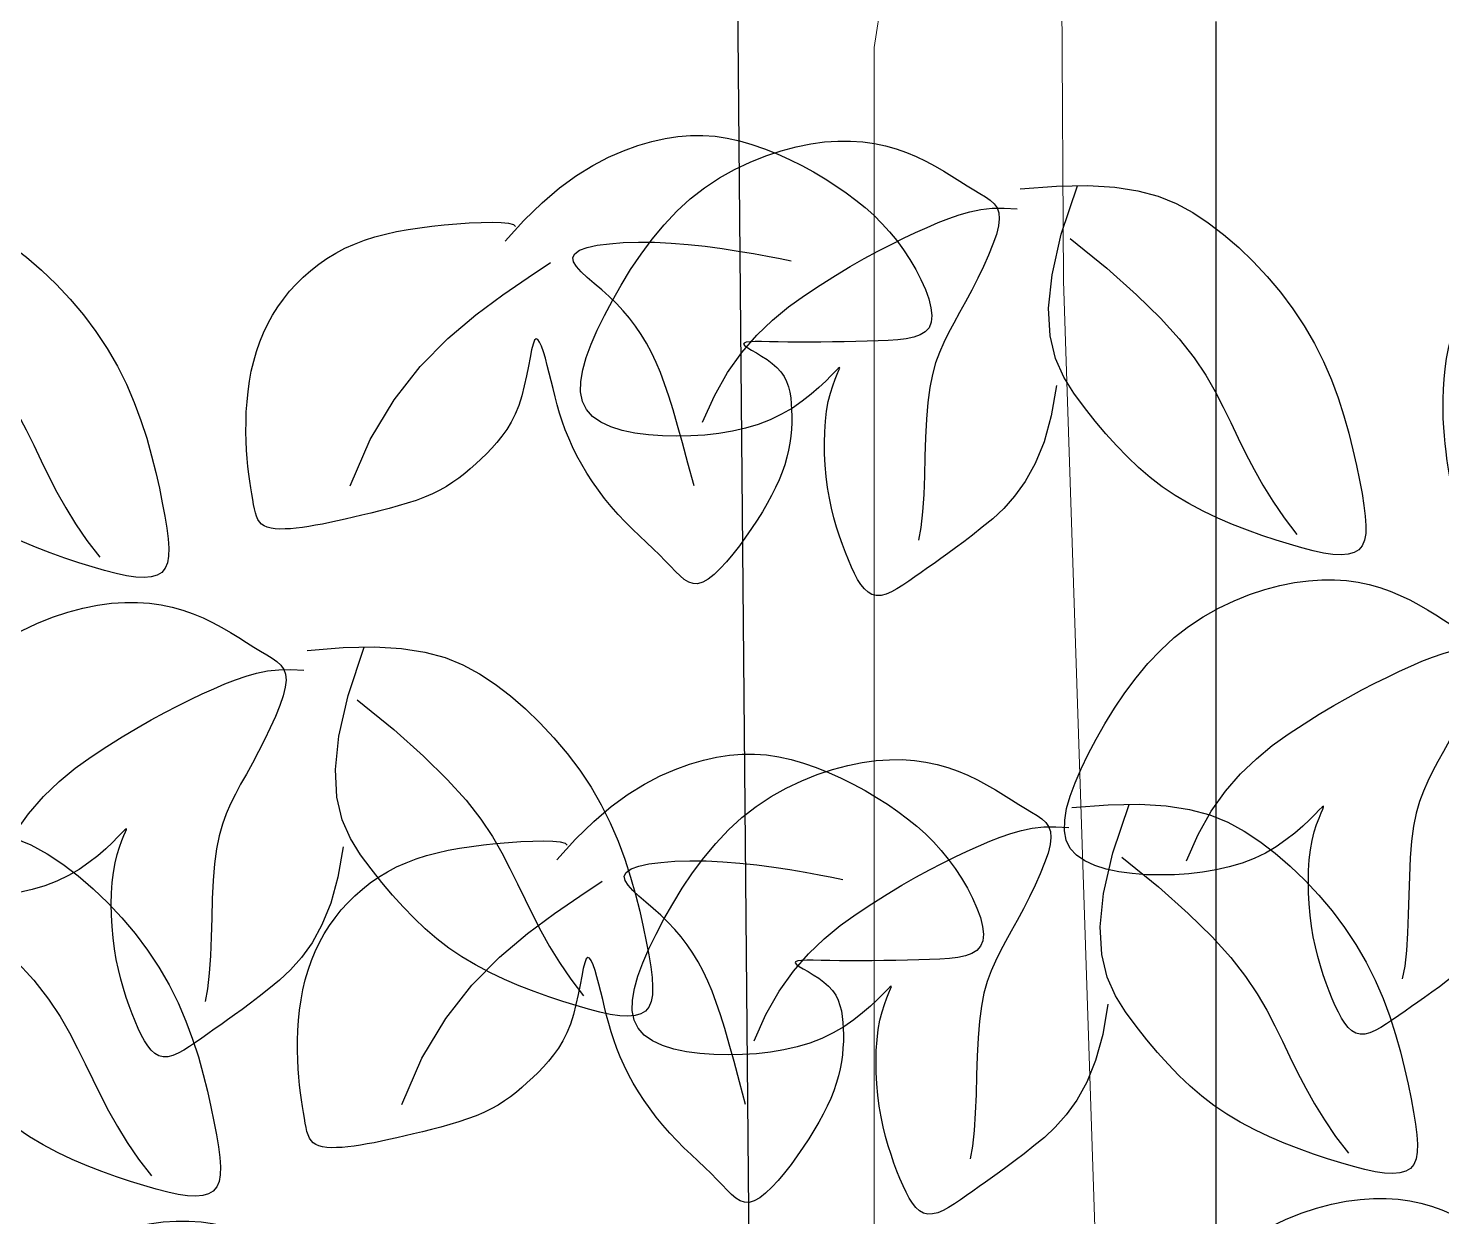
# Model space of a CAD drawing. Extents: x -1568 to -728, y -1287 to -990.
# Drawn here: x -1361.226 to -1358.918, y -1095.224 to -1093.284 of the extents above; entities that cross this region are included whole.
import ezdxf

# ---------------------------------------------------------------- set-up
doc = ezdxf.new("R2010")
doc.units = 0
doc.header["$LTSCALE"] = 5
doc.layers.get('0').update_dxf_attribs({"linetype": 'CONTINUOUS'})
for name, color, linetype in [('LH', 94, 'CONTINUOUS'), ('LV', 3, 'CONTINUOUS'), ('尺寸标注', 2, 'CONTINUOUS')]:
    doc.layers.add(name, color=color, linetype=linetype)
doc.layers.add('标注', color=4, linetype='CONTINUOUS', lineweight=15)

# ---------------------------------------------------------------- blocks, each defined once
blk = doc.blocks.new('茶')
at = {"layer": 'LH'}
for p, q in [((0.6234, 0.511), (0.6116, 0.5075)), ((0.6359, 0.5138), (0.6234, 0.511)), ((0.649, 0.5158), (0.6359, 0.5138)), ((0.6627, 0.5169), (0.649, 0.5158)), ((0.6772, 0.5171), (0.6627, 0.5169)), ((0.6925, 0.5163), (0.6772, 0.5171)), ((0.7086, 0.5144), (0.6925, 0.5163)), ((0.7253, 0.5115), (0.7086, 0.5144)), ((0.7424, 0.5074), (0.7253, 0.5115)), ((0.5791, 0.4929), (0.5691, 0.4871)), ((0.5895, 0.4983), (0.5791, 0.4929)), ((0.6003, 0.5032), (0.5895, 0.4983)), ((0.6116, 0.5075), (0.6003, 0.5032)), ((0.7598, 0.5021), (0.7424, 0.5074)), ((0.7773, 0.4955), (0.7598, 0.5021)), ((0.7946, 0.4876), (0.7773, 0.4955)), ((0.5597, 0.4809), (0.5507, 0.4747)), ((0.5691, 0.4871), (0.5597, 0.4809)), ((0.8116, 0.4783), (0.7946, 0.4876)), ((0.8281, 0.4675), (0.8116, 0.4783)), ((0.5342, 0.4625), (0.5267, 0.4568)), ((0.5422, 0.4685), (0.5342, 0.4625)), ((0.5507, 0.4747), (0.5422, 0.4685)), ((0.8438, 0.4553), (0.8281, 0.4675)), ((-0.5178, 0.4463), (-0.5309, 0.4422)), ((-0.5048, 0.4494), (-0.5178, 0.4463)), ((-0.4916, 0.4514), (-0.5048, 0.4494)), ((-0.4782, 0.4525), (-0.4916, 0.4514)), ((-0.4645, 0.4525), (-0.4782, 0.4525)), ((-0.4504, 0.4515), (-0.4645, 0.4525)), ((-0.4357, 0.4494), (-0.4504, 0.4515)), ((-0.4204, 0.4463), (-0.4357, 0.4494)), ((-0.4043, 0.442), (-0.4204, 0.4463)), ((0.4297, 0.4483), (0.3957, 0.4461)), ((0.4289, 0.3956), (0.4069, 0.4467)), ((0.4693, 0.4484), (0.4297, 0.4483)), ((0.5134, 0.4471), (0.5077, 0.4429)), ((0.5198, 0.4517), (0.5134, 0.4471)), ((0.5267, 0.4568), (0.5198, 0.4517)), ((0.8588, 0.4418), (0.8438, 0.4553)), ((-0.5574, 0.4314), (-0.5705, 0.4248)), ((-0.5441, 0.4373), (-0.5574, 0.4314)), ((-0.5309, 0.4422), (-0.5441, 0.4373)), ((-0.3874, 0.4363), (-0.4043, 0.442)), ((-0.3697, 0.4289), (-0.3874, 0.4363)), ((0.3418, 0.4359), (0.3203, 0.4281)), ((0.3667, 0.442), (0.3418, 0.4359)), ((0.3957, 0.4461), (0.3667, 0.442)), ((0.499, 0.4346), (0.4962, 0.4299)), ((0.5029, 0.4389), (0.499, 0.4346)), ((0.5077, 0.4429), (0.5029, 0.4389)), ((0.8731, 0.4274), (0.8588, 0.4418)), ((-0.5835, 0.4176), (-0.5962, 0.4099)), ((-0.5705, 0.4248), (-0.5835, 0.4176)), ((-0.3511, 0.4194), (-0.3697, 0.4289)), ((-0.3316, 0.4076), (-0.3511, 0.4194)), ((0.3014, 0.4186), (0.2844, 0.4074)), ((0.3203, 0.4281), (0.3014, 0.4186)), ((0.4885, 0.4292), (0.4745, 0.4272)), ((0.5016, 0.43), (0.4885, 0.4292)), ((0.4962, 0.4299), (0.4947, 0.4245)), ((0.4947, 0.4245), (0.4947, 0.4181)), ((0.4947, 0.4181), (0.4962, 0.4104)), ((0.5141, 0.4296), (0.5016, 0.43)), ((0.5261, 0.4283), (0.5141, 0.4296)), ((0.5378, 0.426), (0.5261, 0.4283)), ((0.5496, 0.423), (0.5378, 0.426)), ((0.5615, 0.4194), (0.5496, 0.423)), ((0.5739, 0.4152), (0.5615, 0.4194)), ((0.8865, 0.4121), (0.8731, 0.4274)), ((-0.6085, 0.4018), (-0.6203, 0.3934)), ((-0.5962, 0.4099), (-0.6085, 0.4018)), ((-0.3113, 0.393), (-0.3316, 0.4076)), ((0.2844, 0.4074), (0.2684, 0.3948)), ((0.4962, 0.4104), (0.4993, 0.4013)), ((0.4993, 0.4013), (0.5039, 0.3909)), ((0.5868, 0.4106), (0.5739, 0.4152)), ((0.6003, 0.4055), (0.5868, 0.4106)), ((0.6145, 0.3999), (0.6003, 0.4055)), ((0.8992, 0.3964), (0.8865, 0.4121)), ((-0.6315, 0.3849), (-0.642, 0.3762)), ((-0.6203, 0.3934), (-0.6315, 0.3849)), ((-0.2899, 0.3755), (-0.3113, 0.393)), ((0.2684, 0.3948), (0.2529, 0.3807)), ((0.4195, 0.3903), (0.3825, 0.3546)), ((0.4426, 0.3526), (0.4289, 0.3956)), ((0.5039, 0.3909), (0.5096, 0.3796)), ((0.6293, 0.3938), (0.6145, 0.3999)), ((0.6448, 0.387), (0.6293, 0.3938)), ((0.6608, 0.3796), (0.6448, 0.387)), ((0.9109, 0.3804), (0.8992, 0.3964)), ((-0.642, 0.3762), (-0.6519, 0.3675)), ((-0.2676, 0.3546), (-0.2899, 0.3755)), ((-0.2783, 0.3718), (-0.2803, 0.3695)), ((-0.2731, 0.3737), (-0.2783, 0.3718)), ((-0.2652, 0.3752), (-0.2731, 0.3737)), ((-0.2552, 0.3764), (-0.2652, 0.3752)), ((-0.2435, 0.3772), (-0.2552, 0.3764)), ((-0.2305, 0.3776), (-0.2435, 0.3772)), ((-0.2169, 0.3778), (-0.2305, 0.3776)), ((-0.2031, 0.3778), (-0.2169, 0.3778)), ((-0.1896, 0.3775), (-0.2031, 0.3778)), ((-0.1763, 0.3769), (-0.1896, 0.3775)), ((-0.1634, 0.376), (-0.1763, 0.3769)), ((-0.1508, 0.3748), (-0.1634, 0.376)), ((-0.1386, 0.3732), (-0.1508, 0.3748)), ((-0.1267, 0.371), (-0.1386, 0.3732)), ((-0.1152, 0.3684), (-0.1267, 0.371)), ((0.2529, 0.3807), (0.2377, 0.3653)), ((0.5096, 0.3796), (0.5163, 0.3677)), ((0.6776, 0.3714), (0.6608, 0.3796)), ((0.695, 0.3624), (0.6776, 0.3714)), ((0.9218, 0.3645), (0.9109, 0.3804)), ((-0.6612, 0.3585), (-0.6698, 0.3494)), ((-0.6519, 0.3675), (-0.6612, 0.3585)), ((-0.1041, 0.3652), (-0.1152, 0.3684)), ((-0.0933, 0.3614), (-0.1041, 0.3652)), ((-0.0829, 0.357), (-0.0933, 0.3614)), ((-0.0729, 0.352), (-0.0829, 0.357)), ((0.2377, 0.3653), (0.2232, 0.3488)), ((0.3825, 0.3546), (0.3527, 0.3232)), ((0.5163, 0.3677), (0.5235, 0.3554)), ((0.5235, 0.3554), (0.5311, 0.3431)), ((0.713, 0.3526), (0.695, 0.3624)), ((0.9318, 0.3488), (0.9218, 0.3645)), ((-0.6779, 0.3399), (-0.6854, 0.3301)), ((-0.6698, 0.3494), (-0.6779, 0.3399)), ((-0.4295, 0.3399), (-0.4476, 0.3376)), ((-0.4121, 0.3415), (-0.4295, 0.3399)), ((-0.3956, 0.3424), (-0.4121, 0.3415)), ((-0.3805, 0.3425), (-0.3956, 0.3424)), ((-0.3673, 0.3418), (-0.3805, 0.3425)), ((-0.3562, 0.3403), (-0.3673, 0.3418)), ((-0.3476, 0.338), (-0.3562, 0.3403)), ((-0.0634, 0.3465), (-0.0729, 0.352)), ((-0.0542, 0.3405), (-0.0634, 0.3465)), ((-0.0455, 0.334), (-0.0542, 0.3405)), ((0.2232, 0.3488), (0.2094, 0.3313)), ((0.4493, 0.3166), (0.4426, 0.3526)), ((0.5311, 0.3431), (0.5388, 0.3311)), ((0.7314, 0.3415), (0.713, 0.3526)), ((0.7499, 0.3286), (0.7314, 0.3415)), ((0.9409, 0.3335), (0.9318, 0.3488)), ((-0.6854, 0.3301), (-0.6924, 0.3199)), ((-0.5023, 0.3271), (-0.5196, 0.3229)), ((-0.4843, 0.331), (-0.5023, 0.3271)), ((-0.466, 0.3346), (-0.4843, 0.331)), ((-0.4476, 0.3376), (-0.466, 0.3346)), ((-0.342, 0.3348), (-0.3476, 0.338)), ((-0.3427, 0.3206), (-0.3399, 0.3261)), ((-0.3395, 0.3308), (-0.342, 0.3348)), ((-0.3399, 0.3261), (-0.3395, 0.3308)), ((-0.2893, 0.3131), (-0.3149, 0.3274)), ((-0.0372, 0.3271), (-0.0455, 0.334)), ((-0.0294, 0.3198), (-0.0372, 0.3271)), ((0.2094, 0.3313), (0.1964, 0.3129)), ((0.3527, 0.3232), (0.3289, 0.2957)), ((0.5388, 0.3311), (0.5463, 0.3198)), ((0.7683, 0.3137), (0.7499, 0.3286)), ((0.9487, 0.3189), (0.9409, 0.3335)), ((-0.699, 0.3092), (-0.705, 0.2981)), ((-0.6924, 0.3199), (-0.699, 0.3092)), ((-0.5645, 0.3109), (-0.5762, 0.3076)), ((-0.551, 0.3147), (-0.5645, 0.3109)), ((-0.5359, 0.3187), (-0.551, 0.3147)), ((-0.5196, 0.3229), (-0.5359, 0.3187)), ((-0.3605, 0.3006), (-0.3535, 0.3078)), ((-0.3535, 0.3078), (-0.3474, 0.3145)), ((-0.3474, 0.3145), (-0.3427, 0.3206)), ((-0.2604, 0.2968), (-0.2893, 0.3131)), ((-0.022, 0.312), (-0.0294, 0.3198)), ((-0.0151, 0.3039), (-0.022, 0.312)), ((0.1964, 0.3129), (0.1844, 0.2939)), ((0.4502, 0.2866), (0.4493, 0.3166)), ((0.5463, 0.3198), (0.5534, 0.3091)), ((0.5534, 0.3091), (0.56, 0.299)), ((0.7862, 0.2962), (0.7683, 0.3137)), ((0.9552, 0.305), (0.9487, 0.3189)), ((-0.705, 0.2981), (-0.7105, 0.2867)), ((-0.3755, 0.2852), (-0.368, 0.2931)), ((-0.368, 0.2931), (-0.3605, 0.3006)), ((-0.2292, 0.2776), (-0.2604, 0.2968)), ((-0.0087, 0.2954), (-0.0151, 0.3039)), ((-0.0028, 0.2865), (-0.0087, 0.2954)), ((0.1844, 0.2939), (0.1736, 0.2742)), ((0.3289, 0.2957), (0.3104, 0.2714)), ((0.56, 0.299), (0.5661, 0.289)), ((0.8035, 0.2758), (0.7862, 0.2962)), ((0.9602, 0.2918), (0.9552, 0.305)), ((-0.7105, 0.2867), (-0.7152, 0.2753)), ((-0.3894, 0.2685), (-0.3827, 0.277)), ((-0.3827, 0.277), (-0.3755, 0.2852)), ((-0.1968, 0.2544), (-0.2292, 0.2776)), ((0.0026, 0.2772), (-0.0028, 0.2865)), ((0.0076, 0.2676), (0.0026, 0.2772)), ((0.4464, 0.2615), (0.4502, 0.2866)), ((0.5661, 0.289), (0.5717, 0.2786)), ((0.5717, 0.2786), (0.5768, 0.2675)), ((0.9633, 0.2794), (0.9602, 0.2918)), ((0.9645, 0.2681), (0.9633, 0.2794)), ((-0.7191, 0.2642), (-0.7219, 0.2537)), ((-0.7152, 0.2753), (-0.7191, 0.2642)), ((-0.3956, 0.2598), (-0.3894, 0.2685)), ((0.012, 0.2577), (0.0076, 0.2676)), ((0.1736, 0.2742), (0.1641, 0.2541)), ((0.3104, 0.2714), (0.2961, 0.2496)), ((0.5768, 0.2675), (0.5814, 0.2552)), ((0.6813, 0.2706), (0.6814, 0.2713)), ((0.6825, 0.2682), (0.6813, 0.2706)), ((0.6814, 0.2713), (0.683, 0.2703)), ((0.6846, 0.2642), (0.6825, 0.2682)), ((0.683, 0.2703), (0.6863, 0.2675)), ((0.6873, 0.2588), (0.6846, 0.2642)), ((0.6863, 0.2675), (0.6912, 0.2632)), ((0.6912, 0.2632), (0.6977, 0.2577)), ((0.8198, 0.2519), (0.8035, 0.2758)), ((0.9634, 0.2577), (0.9645, 0.2681)), ((-0.7219, 0.2537), (-0.7235, 0.244)), ((-0.4068, 0.2411), (-0.4014, 0.2506)), ((-0.4014, 0.2506), (-0.3956, 0.2598)), ((-0.1643, 0.2264), (-0.1968, 0.2544)), ((0.0159, 0.2474), (0.012, 0.2577)), ((0.0194, 0.2368), (0.0159, 0.2474)), ((0.1641, 0.2541), (0.156, 0.2338)), ((0.2961, 0.2496), (0.285, 0.2298)), ((0.4392, 0.2403), (0.4464, 0.2615)), ((0.5814, 0.2552), (0.5854, 0.2413)), ((0.6905, 0.2521), (0.6873, 0.2588)), ((0.6937, 0.2442), (0.6905, 0.2521)), ((0.6977, 0.2577), (0.7056, 0.2514)), ((0.7056, 0.2514), (0.7148, 0.2447)), ((0.8349, 0.2242), (0.8198, 0.2519)), ((0.9537, 0.2403), (0.9598, 0.2484)), ((0.9598, 0.2484), (0.9634, 0.2577)), ((-0.7235, 0.244), (-0.7237, 0.2354)), ((-0.7237, 0.2354), (-0.7224, 0.2281)), ((-0.4163, 0.2206), (-0.4118, 0.2311)), ((-0.4118, 0.2311), (-0.4068, 0.2411)), ((-0.3007, 0.2241), (-0.2992, 0.2313)), ((-0.2992, 0.2313), (-0.2977, 0.2375)), ((-0.2977, 0.2375), (-0.296, 0.2422)), ((-0.296, 0.2422), (-0.2943, 0.2452)), ((-0.2943, 0.2452), (-0.2925, 0.2461)), ((-0.2925, 0.2461), (-0.2906, 0.2447)), ((-0.2906, 0.2447), (-0.2887, 0.2406)), ((-0.2887, 0.2406), (-0.2865, 0.2343)), ((-0.2865, 0.2343), (-0.2842, 0.2263)), ((0.0223, 0.2259), (0.0194, 0.2368)), ((0.156, 0.2338), (0.1491, 0.2134)), ((0.4298, 0.222), (0.4392, 0.2403)), ((0.4479, 0.2322), (0.4563, 0.1995)), ((0.5854, 0.2413), (0.5889, 0.2254)), ((0.6968, 0.2352), (0.6937, 0.2442)), ((0.6994, 0.2252), (0.6968, 0.2352)), ((0.7148, 0.2447), (0.7251, 0.238)), ((0.7251, 0.238), (0.7363, 0.2315)), ((0.7363, 0.2315), (0.7485, 0.2257)), ((0.9348, 0.2275), (0.9453, 0.2334)), ((0.9453, 0.2334), (0.9537, 0.2403)), ((-0.7224, 0.2281), (-0.7196, 0.2225)), ((-0.7196, 0.2225), (-0.7152, 0.2183)), ((-0.7152, 0.2183), (-0.7094, 0.2154)), ((-0.6263, 0.2149), (-0.6135, 0.2158)), ((-0.6135, 0.2158), (-0.6008, 0.2167)), ((-0.6008, 0.2167), (-0.5883, 0.2176)), ((-0.5883, 0.2176), (-0.5764, 0.2186)), ((-0.5764, 0.2186), (-0.5651, 0.2197)), ((-0.5651, 0.2197), (-0.5546, 0.2207)), ((-0.5546, 0.2207), (-0.5452, 0.2217)), ((-0.5452, 0.2217), (-0.5368, 0.2225)), ((-0.5368, 0.2225), (-0.5298, 0.2231)), ((-0.5298, 0.2231), (-0.5242, 0.2233)), ((-0.5211, 0.2172), (-0.5252, 0.2143)), ((-0.5242, 0.2233), (-0.5201, 0.2232)), ((-0.5183, 0.2196), (-0.5211, 0.2172)), ((-0.5201, 0.2232), (-0.5176, 0.2226)), ((-0.517, 0.2214), (-0.5183, 0.2196)), ((-0.5176, 0.2226), (-0.517, 0.2214)), ((-0.4205, 0.2096), (-0.4163, 0.2206)), ((-0.3035, 0.2077), (-0.3022, 0.2161)), ((-0.3022, 0.2161), (-0.3007, 0.2241)), ((-0.2842, 0.2263), (-0.2816, 0.2169)), ((-0.2816, 0.2169), (-0.2787, 0.2066)), ((-0.1329, 0.1926), (-0.1643, 0.2264)), ((0.0248, 0.2149), (0.0223, 0.2259)), ((0.285, 0.2298), (0.2763, 0.2113)), ((0.4194, 0.2055), (0.4298, 0.222)), ((0.5889, 0.2254), (0.5919, 0.2073)), ((0.7016, 0.2143), (0.6994, 0.2252)), ((0.7485, 0.2257), (0.7614, 0.2208)), ((0.7614, 0.2208), (0.7749, 0.2169)), ((0.7749, 0.2169), (0.789, 0.2139)), ((0.8798, 0.213), (0.8949, 0.2154)), ((0.8949, 0.2154), (0.9093, 0.2185)), ((0.9093, 0.2185), (0.9228, 0.2225)), ((0.9228, 0.2225), (0.9348, 0.2275)), ((-0.7094, 0.2154), (-0.7022, 0.2135)), ((-0.7022, 0.2135), (-0.6939, 0.2125)), ((-0.6939, 0.2125), (-0.6846, 0.2122)), ((-0.6846, 0.2122), (-0.6743, 0.2124)), ((-0.6743, 0.2124), (-0.6631, 0.2128)), ((-0.6631, 0.2128), (-0.6513, 0.2134)), ((-0.6513, 0.2134), (-0.6389, 0.2141)), ((-0.6389, 0.2141), (-0.6263, 0.2149)), ((-0.5411, 0.2027), (-0.5464, 0.198)), ((-0.5355, 0.2069), (-0.5411, 0.2027)), ((-0.5301, 0.2108), (-0.5355, 0.2069)), ((-0.5252, 0.2143), (-0.5301, 0.2108)), ((-0.4243, 0.1981), (-0.4205, 0.2096)), ((-0.3049, 0.1991), (-0.3035, 0.2077)), ((-0.2787, 0.2066), (-0.2754, 0.196)), ((0.0268, 0.2039), (0.0248, 0.2149)), ((0.0285, 0.1929), (0.0268, 0.2039)), ((0.1491, 0.2134), (0.1435, 0.1932)), ((0.2763, 0.2113), (0.269, 0.1935)), ((0.4089, 0.19), (0.4194, 0.2055)), ((0.5919, 0.2073), (0.5945, 0.1875)), ((0.7034, 0.2029), (0.7016, 0.2143)), ((0.7046, 0.191), (0.7034, 0.2029)), ((0.789, 0.2139), (0.8035, 0.2119)), ((0.8035, 0.2119), (0.8184, 0.2106)), ((0.8184, 0.2106), (0.8336, 0.2101)), ((0.8336, 0.2101), (0.849, 0.2104)), ((0.849, 0.2104), (0.8644, 0.2114)), ((0.8644, 0.2114), (0.8798, 0.213)), ((-0.555, 0.188), (-0.558, 0.1826)), ((-0.5511, 0.1931), (-0.555, 0.188)), ((-0.5464, 0.198), (-0.5511, 0.1931)), ((-0.4312, 0.1719), (-0.4278, 0.1856)), ((-0.4278, 0.1856), (-0.4243, 0.1981)), ((-0.3077, 0.1815), (-0.3063, 0.1904)), ((-0.3063, 0.1904), (-0.3049, 0.1991)), ((-0.2754, 0.196), (-0.2717, 0.1854)), ((-0.2717, 0.1854), (-0.2676, 0.1753)), ((-0.1035, 0.1519), (-0.1329, 0.1926)), ((0.0297, 0.1821), (0.0285, 0.1929)), ((0.1435, 0.1932), (0.1388, 0.1733)), ((0.269, 0.1935), (0.2621, 0.176)), ((0.3986, 0.1753), (0.4089, 0.19)), ((0.4563, 0.1995), (0.4664, 0.1721)), ((0.5945, 0.1875), (0.5969, 0.1669)), ((0.7055, 0.1788), (0.7046, 0.191)), ((-0.5617, 0.1711), (-0.5627, 0.165)), ((-0.5602, 0.1769), (-0.5617, 0.1711)), ((-0.558, 0.1826), (-0.5602, 0.1769)), ((-0.4346, 0.1566), (-0.4312, 0.1719)), ((-0.3112, 0.1634), (-0.3093, 0.1726)), ((-0.3093, 0.1726), (-0.3077, 0.1815)), ((-0.2676, 0.1753), (-0.2629, 0.1661)), ((0.0307, 0.1715), (0.0297, 0.1821)), ((0.0313, 0.1614), (0.0307, 0.1715)), ((0.1388, 0.1733), (0.1351, 0.154)), ((0.2621, 0.176), (0.2554, 0.1585)), ((0.3881, 0.1614), (0.3986, 0.1753)), ((0.4664, 0.1721), (0.4779, 0.1494)), ((0.7058, 0.1665), (0.7055, 0.1788)), ((-0.5632, 0.1588), (-0.5633, 0.1523)), ((-0.5627, 0.165), (-0.5632, 0.1588)), ((-0.4381, 0.1393), (-0.4346, 0.1566)), ((-0.3159, 0.1448), (-0.3133, 0.1542)), ((-0.3133, 0.1542), (-0.3112, 0.1634)), ((-0.2629, 0.1661), (-0.2579, 0.1578)), ((-0.2579, 0.1578), (-0.2524, 0.1503)), ((0.0316, 0.1516), (0.0313, 0.1614)), ((0.1351, 0.154), (0.1321, 0.1356)), ((0.2554, 0.1585), (0.2485, 0.1409)), ((0.3774, 0.1482), (0.3881, 0.1614)), ((0.5969, 0.1669), (0.5992, 0.1461)), ((0.7052, 0.1422), (0.7057, 0.1542)), ((0.7057, 0.1542), (0.7058, 0.1665)), ((-0.5633, 0.1523), (-0.5631, 0.1457)), ((-0.5631, 0.1457), (-0.5627, 0.1389)), ((-0.5627, 0.1389), (-0.5621, 0.1319)), ((-0.4418, 0.1198), (-0.4381, 0.1393)), ((-0.3188, 0.1352), (-0.3159, 0.1448)), ((-0.2524, 0.1503), (-0.2466, 0.1434)), ((-0.2466, 0.1434), (-0.2406, 0.1371)), ((-0.0774, 0.1035), (-0.1035, 0.1519)), ((0.0317, 0.1423), (0.0316, 0.1516)), ((0.0316, 0.1335), (0.0317, 0.1423)), ((0.2485, 0.1409), (0.2411, 0.1232)), ((0.3663, 0.1357), (0.3774, 0.1482)), ((0.4779, 0.1494), (0.4903, 0.1308)), ((0.5992, 0.1461), (0.6017, 0.1259)), ((0.7042, 0.1306), (0.7052, 0.1422)), ((-0.5621, 0.1319), (-0.5611, 0.1248)), ((-0.5611, 0.1248), (-0.5599, 0.1175)), ((-0.3262, 0.1155), (-0.3222, 0.1254)), ((-0.3222, 0.1254), (-0.3188, 0.1352)), ((-0.2406, 0.1371), (-0.2345, 0.1313)), ((-0.2345, 0.1313), (-0.2282, 0.1259)), ((-0.2282, 0.1259), (-0.2219, 0.1207)), ((0.0309, 0.1175), (0.0313, 0.1252)), ((0.0313, 0.1252), (0.0316, 0.1335)), ((0.1321, 0.1356), (0.1297, 0.1182)), ((0.2411, 0.1232), (0.233, 0.1052)), ((0.3423, 0.1126), (0.3546, 0.1239)), ((0.3546, 0.1239), (0.3663, 0.1357)), ((0.4903, 0.1308), (0.5032, 0.1157)), ((0.6017, 0.1259), (0.6044, 0.1072)), ((0.7028, 0.1194), (0.7042, 0.1306)), ((-0.5599, 0.1175), (-0.5582, 0.11)), ((-0.5582, 0.11), (-0.5562, 0.1025)), ((-0.4458, 0.0975), (-0.4418, 0.1198)), ((-0.3305, 0.1056), (-0.3262, 0.1155)), ((-0.2219, 0.1207), (-0.2156, 0.1158)), ((-0.2156, 0.1158), (-0.2093, 0.111)), ((-0.2093, 0.111), (-0.2029, 0.1064)), ((0.0299, 0.1036), (0.0304, 0.1103)), ((0.0304, 0.1103), (0.0309, 0.1175)), ((0.1297, 0.1182), (0.1278, 0.1021)), ((0.3291, 0.102), (0.3423, 0.1126)), ((0.5032, 0.1157), (0.5162, 0.1035)), ((0.6991, 0.0983), (0.7011, 0.1086)), ((0.7011, 0.1086), (0.7028, 0.1194)), ((-0.5562, 0.1025), (-0.5537, 0.0948)), ((-0.5537, 0.0948), (-0.5507, 0.087)), ((-0.4504, 0.0723), (-0.4458, 0.0975)), ((-0.3406, 0.0858), (-0.3354, 0.0957)), ((-0.3354, 0.0957), (-0.3305, 0.1056)), ((-0.2029, 0.1064), (-0.1962, 0.102)), ((-0.1962, 0.102), (-0.1893, 0.0979)), ((-0.1893, 0.0979), (-0.182, 0.0941)), ((-0.182, 0.0941), (-0.1742, 0.0905)), ((0.029, 0.092), (0.0294, 0.0975)), ((0.0294, 0.0975), (0.0299, 0.1036)), ((0.1278, 0.1021), (0.1262, 0.0874)), ((0.233, 0.1052), (0.2237, 0.0869)), ((0.3151, 0.092), (0.3291, 0.102)), ((0.5162, 0.1035), (0.529, 0.0934)), ((0.529, 0.0934), (0.5412, 0.085)), ((0.6044, 0.1072), (0.6076, 0.0905)), ((0.6968, 0.0885), (0.6991, 0.0983)), ((-0.5507, 0.087), (-0.5472, 0.0791)), ((-0.5472, 0.0791), (-0.5432, 0.0711)), ((-0.3463, 0.0761), (-0.3406, 0.0858)), ((-0.1742, 0.0905), (-0.1659, 0.0873)), ((-0.1659, 0.0873), (-0.157, 0.0843)), ((-0.157, 0.0843), (-0.1476, 0.0817)), ((-0.1476, 0.0817), (-0.1378, 0.0793)), ((-0.1378, 0.0793), (-0.1278, 0.0772)), ((-0.1278, 0.0772), (-0.1176, 0.0752)), ((0.0258, 0.0754), (0.0269, 0.0788)), ((0.0269, 0.0788), (0.0278, 0.0827)), ((0.0278, 0.0827), (0.0284, 0.0871)), ((0.0284, 0.0871), (0.029, 0.092)), ((0.1262, 0.0874), (0.1252, 0.0742)), ((0.2237, 0.0869), (0.213, 0.0681)), ((0.2849, 0.0737), (0.3002, 0.0825)), ((0.3002, 0.0825), (0.3151, 0.092)), ((0.5412, 0.085), (0.5524, 0.0775)), ((0.5524, 0.0775), (0.5626, 0.0709)), ((0.6076, 0.0905), (0.6115, 0.0768)), ((0.6919, 0.0701), (0.6944, 0.0791)), ((0.6944, 0.0791), (0.6968, 0.0885)), ((-0.5432, 0.0711), (-0.5387, 0.063)), ((-0.5387, 0.063), (-0.5336, 0.0548)), ((-0.3588, 0.0572), (-0.3523, 0.0665)), ((-0.3523, 0.0665), (-0.3463, 0.0761)), ((-0.1176, 0.0752), (-0.1075, 0.0735)), ((-0.1075, 0.0735), (-0.0974, 0.0719)), ((-0.0974, 0.0719), (-0.0876, 0.0704)), ((-0.0876, 0.0704), (-0.0782, 0.069)), ((-0.0782, 0.069), (-0.0691, 0.0677)), ((-0.0691, 0.0677), (-0.0604, 0.0665)), ((-0.0604, 0.0665), (-0.0521, 0.0654)), ((-0.0521, 0.0654), (-0.0441, 0.0644)), ((-0.0441, 0.0644), (-0.0364, 0.0637)), ((-0.0364, 0.0637), (-0.029, 0.063)), ((-0.029, 0.063), (-0.0219, 0.0626)), ((-0.0219, 0.0626), (-0.0152, 0.0623)), ((-0.0152, 0.0623), (-0.0088, 0.0623)), ((-0.0088, 0.0623), (-0.0029, 0.0625)), ((-0.0029, 0.0625), (0.0027, 0.0629)), ((0.0027, 0.0629), (0.0077, 0.0636)), ((0.0077, 0.0636), (0.0122, 0.0647)), ((0.0122, 0.0647), (0.0162, 0.0661)), ((0.0162, 0.0661), (0.0195, 0.0678)), ((0.0195, 0.0678), (0.0221, 0.0699)), ((0.0221, 0.0699), (0.0242, 0.0724)), ((0.0242, 0.0724), (0.0258, 0.0754)), ((0.1252, 0.0742), (0.1247, 0.0625)), ((0.1247, 0.0625), (0.1249, 0.0523)), ((0.213, 0.0681), (0.2006, 0.0487)), ((0.2538, 0.0578), (0.2694, 0.0654)), ((0.2694, 0.0654), (0.2849, 0.0737)), ((0.5626, 0.0709), (0.572, 0.065)), ((0.572, 0.065), (0.5808, 0.0597)), ((0.6866, 0.0537), (0.6893, 0.0617)), ((0.6893, 0.0617), (0.6919, 0.0701)), ((-0.5336, 0.0548), (-0.5281, 0.0465)), ((-0.5281, 0.0465), (-0.5222, 0.038)), ((-0.3725, 0.0394), (-0.3655, 0.0482)), ((-0.3655, 0.0482), (-0.3588, 0.0572)), ((0.1249, 0.0523), (0.1258, 0.0436)), ((0.2237, 0.0444), (0.2385, 0.0508)), ((0.2385, 0.0508), (0.2538, 0.0578)), ((0.5808, 0.0597), (0.589, 0.0548)), ((0.589, 0.0548), (0.5967, 0.0502)), ((0.5967, 0.0502), (0.6042, 0.0459)), ((0.681, 0.0397), (0.6839, 0.0464)), ((0.6839, 0.0464), (0.6866, 0.0537)), ((-0.5222, 0.038), (-0.5158, 0.0294)), ((-0.3867, 0.0229), (-0.3796, 0.031)), ((-0.3796, 0.031), (-0.3725, 0.0394)), ((0.1258, 0.0436), (0.1277, 0.0364)), ((0.1277, 0.0364), (0.1307, 0.0307)), ((0.1843, 0.0296), (0.1965, 0.0338)), ((0.1965, 0.0338), (0.2096, 0.0388)), ((0.2096, 0.0388), (0.2237, 0.0444)), ((0.6042, 0.0459), (0.6114, 0.0416)), ((0.6114, 0.0416), (0.6186, 0.0374)), ((0.6186, 0.0374), (0.6257, 0.0332)), ((0.6257, 0.0332), (0.6325, 0.0294)), ((0.6746, 0.0289), (0.6779, 0.0339)), ((0.6779, 0.0339), (0.681, 0.0397)), ((-0.5158, 0.0294), (-0.5089, 0.0207)), ((-0.5089, 0.0207), (-0.5017, 0.0119)), ((-0.3937, 0.0151), (-0.3867, 0.0229)), ((0.1307, 0.0307), (0.1348, 0.0265)), ((0.1348, 0.0265), (0.1401, 0.0239)), ((0.1401, 0.0239), (0.1466, 0.0226)), ((0.1466, 0.0226), (0.1543, 0.0226)), ((0.1543, 0.0226), (0.1632, 0.0239)), ((0.1632, 0.0239), (0.1732, 0.0262)), ((0.1732, 0.0262), (0.1843, 0.0296)), ((0.6325, 0.0294), (0.6392, 0.026)), ((0.6392, 0.026), (0.6455, 0.0233)), ((0.6455, 0.0233), (0.6515, 0.0213)), ((0.6515, 0.0213), (0.6571, 0.0204)), ((0.6571, 0.0204), (0.6622, 0.0207)), ((0.6622, 0.0207), (0.6668, 0.0222)), ((0.6668, 0.0222), (0.6709, 0.025)), ((0.6709, 0.025), (0.6746, 0.0289)), ((-0.5017, 0.0119), (-0.4942, 0.0031)), ((-0.4942, 0.0031), (-0.4865, -0.0052)), ((-0.4125, -0.0064), (-0.4067, 0.0005)), ((-0.4067, 0.0005), (-0.4004, 0.0076)), ((-0.4004, 0.0076), (-0.3937, 0.0151)), ((-0.4865, -0.0052), (-0.4788, -0.013)), ((-0.4788, -0.013), (-0.4713, -0.0199)), ((-0.4226, -0.0188), (-0.4178, -0.0128)), ((-0.4178, -0.0128), (-0.4125, -0.0064)), ((0.1265, -0.012), (0.1152, -0.0163)), ((0.1384, -0.0085), (0.1265, -0.012)), ((0.1508, -0.0057), (0.1384, -0.0085)), ((0.1639, -0.0037), (0.1508, -0.0057)), ((0.1776, -0.0026), (0.1639, -0.0037)), ((0.1921, -0.0024), (0.1776, -0.0026)), ((0.2074, -0.0032), (0.1921, -0.0024)), ((0.2235, -0.005), (0.2074, -0.0032)), ((0.2402, -0.008), (0.2235, -0.005)), ((0.2573, -0.0121), (0.2402, -0.008)), ((0.2747, -0.0174), (0.2573, -0.0121)), ((-0.4713, -0.0199), (-0.4641, -0.0258)), ((-0.4641, -0.0258), (-0.4573, -0.0302)), ((-0.4573, -0.0302), (-0.4511, -0.0331)), ((-0.4359, -0.0317), (-0.4314, -0.0284)), ((-0.4314, -0.0284), (-0.4271, -0.0241)), ((-0.4271, -0.0241), (-0.4226, -0.0188)), ((0.094, -0.0266), (0.0841, -0.0324)), ((0.1044, -0.0212), (0.094, -0.0266)), ((0.1152, -0.0163), (0.1044, -0.0212)), ((0.2922, -0.024), (0.2747, -0.0174)), ((0.3095, -0.0319), (0.2922, -0.024)), ((-0.4511, -0.0331), (-0.4455, -0.0342)), ((-0.4455, -0.0342), (-0.4405, -0.0337)), ((-0.4405, -0.0337), (-0.4359, -0.0317)), ((0.0656, -0.0448), (0.0571, -0.051)), ((0.0746, -0.0386), (0.0656, -0.0448)), ((0.0841, -0.0324), (0.0746, -0.0386)), ((0.3265, -0.0412), (0.3095, -0.0319)), ((0.343, -0.052), (0.3265, -0.0412)), ((0.0491, -0.057), (0.0416, -0.0627)), ((0.0571, -0.051), (0.0491, -0.057)), ((0.3587, -0.0642), (0.343, -0.052)), ((-0.0894, -0.0734), (-0.1184, -0.0775)), ((-0.0554, -0.0712), (-0.0894, -0.0734)), ((-0.0562, -0.1239), (-0.0782, -0.0728)), ((-0.0158, -0.0711), (-0.0554, -0.0712)), ((0.0226, -0.0766), (0.0178, -0.0806)), ((0.0283, -0.0724), (0.0226, -0.0766)), ((0.0347, -0.0678), (0.0283, -0.0724)), ((0.0416, -0.0627), (0.0347, -0.0678)), ((0.3738, -0.0777), (0.3587, -0.0642)), ((-0.1648, -0.0914), (-0.1836, -0.1009)), ((-0.1433, -0.0836), (-0.1648, -0.0914)), ((-0.1184, -0.0775), (-0.1433, -0.0836)), ((0.0034, -0.0903), (-0.0106, -0.0923)), ((0.0165, -0.0895), (0.0034, -0.0903)), ((0.0111, -0.0896), (0.0096, -0.095)), ((0.0139, -0.0849), (0.0111, -0.0896)), ((0.0178, -0.0806), (0.0139, -0.0849)), ((0.029, -0.0899), (0.0165, -0.0895)), ((0.041, -0.0912), (0.029, -0.0899)), ((0.0527, -0.0935), (0.041, -0.0912)), ((0.388, -0.0921), (0.3738, -0.0777)), ((0.4015, -0.1074), (0.388, -0.0921)), ((-0.1836, -0.1009), (-0.2007, -0.1121)), ((0.0096, -0.095), (0.0096, -0.1014)), ((0.0096, -0.1014), (0.0111, -0.1091)), ((0.0645, -0.0965), (0.0527, -0.0935)), ((0.0764, -0.1001), (0.0645, -0.0965)), ((0.0888, -0.1043), (0.0764, -0.1001)), ((0.1017, -0.1089), (0.0888, -0.1043)), ((0.4141, -0.1231), (0.4015, -0.1074)), ((-0.2007, -0.1121), (-0.2167, -0.1247)), ((0.0111, -0.1091), (0.0142, -0.1182)), ((0.0142, -0.1182), (0.0188, -0.1286)), ((0.1152, -0.114), (0.1017, -0.1089)), ((0.1294, -0.1196), (0.1152, -0.114)), ((0.1442, -0.1257), (0.1294, -0.1196)), ((-0.2167, -0.1247), (-0.2322, -0.1388)), ((-0.0656, -0.1292), (-0.1026, -0.1649)), ((-0.0425, -0.1669), (-0.0562, -0.1239)), ((0.0188, -0.1286), (0.0245, -0.1399)), ((0.1597, -0.1325), (0.1442, -0.1257)), ((0.1758, -0.1399), (0.1597, -0.1325)), ((0.4259, -0.1391), (0.4141, -0.1231)), ((-0.2322, -0.1388), (-0.2474, -0.1542)), ((0.0245, -0.1399), (0.0312, -0.1518)), ((0.0312, -0.1518), (0.0384, -0.1641)), ((0.1925, -0.1481), (0.1758, -0.1399)), ((0.2099, -0.1571), (0.1925, -0.1481)), ((0.4367, -0.155), (0.4259, -0.1391)), ((-0.2474, -0.1542), (-0.2619, -0.1707)), ((-0.1026, -0.1649), (-0.1324, -0.1963)), ((-0.0358, -0.2029), (-0.0425, -0.1669)), ((0.0384, -0.1641), (0.046, -0.1764)), ((0.2279, -0.1669), (0.2099, -0.1571)), ((0.2463, -0.178), (0.2279, -0.1669)), ((0.4467, -0.1707), (0.4367, -0.155)), ((-0.2619, -0.1707), (-0.2757, -0.1882)), ((0.046, -0.1764), (0.0537, -0.1884)), ((0.2648, -0.1909), (0.2463, -0.178)), ((0.4558, -0.186), (0.4467, -0.1707)), ((-0.2757, -0.1882), (-0.2887, -0.2066)), ((-0.1324, -0.1963), (-0.1562, -0.2238)), ((0.0537, -0.1884), (0.0612, -0.1997)), ((0.0612, -0.1997), (0.0683, -0.2103)), ((0.2832, -0.2058), (0.2648, -0.1909)), ((0.4636, -0.2006), (0.4558, -0.186)), ((-0.2887, -0.2066), (-0.3007, -0.2256)), ((-0.0349, -0.2329), (-0.0358, -0.2029)), ((0.0683, -0.2103), (0.0749, -0.2205)), ((0.3011, -0.2233), (0.2832, -0.2058)), ((0.4702, -0.2145), (0.4636, -0.2006)), ((0.4751, -0.2277), (0.4702, -0.2145)), ((-0.3007, -0.2256), (-0.3115, -0.2453)), ((-0.1562, -0.2238), (-0.1747, -0.2481)), ((0.0749, -0.2205), (0.081, -0.2305)), ((0.081, -0.2305), (0.0866, -0.2409)), ((0.3184, -0.2437), (0.3011, -0.2233)), ((0.4782, -0.2401), (0.4751, -0.2277)), ((-0.3115, -0.2453), (-0.321, -0.2654)), ((-0.0387, -0.258), (-0.0349, -0.2329)), ((0.0866, -0.2409), (0.0917, -0.252)), ((0.3347, -0.2676), (0.3184, -0.2437)), ((0.4794, -0.2514), (0.4782, -0.2401)), ((-0.1747, -0.2481), (-0.189, -0.2699)), ((-0.0459, -0.2792), (-0.0387, -0.258)), ((0.0917, -0.252), (0.0963, -0.2643)), ((0.1962, -0.2489), (0.1963, -0.2482)), ((0.1974, -0.2513), (0.1962, -0.2489)), ((0.1963, -0.2482), (0.1979, -0.2492)), ((0.1995, -0.2553), (0.1974, -0.2513)), ((0.1979, -0.2492), (0.2012, -0.252)), ((0.2022, -0.2607), (0.1995, -0.2553)), ((0.2012, -0.252), (0.2062, -0.2563)), ((0.2054, -0.2674), (0.2022, -0.2607)), ((0.2062, -0.2563), (0.2127, -0.2618)), ((0.4783, -0.2618), (0.4794, -0.2514)), ((-0.321, -0.2654), (-0.3291, -0.2857)), ((-0.189, -0.2699), (-0.2001, -0.2897)), ((0.0963, -0.2643), (0.1003, -0.2782)), ((0.2086, -0.2753), (0.2054, -0.2674)), ((0.2117, -0.2843), (0.2086, -0.2753)), ((0.2127, -0.2618), (0.2205, -0.2681)), ((0.2205, -0.2681), (0.2297, -0.2748)), ((0.2297, -0.2748), (0.24, -0.2815)), ((0.3498, -0.2953), (0.3347, -0.2676)), ((0.4686, -0.2792), (0.4747, -0.2711)), ((0.4747, -0.2711), (0.4783, -0.2618)), ((-0.3291, -0.2857), (-0.336, -0.3061)), ((-0.2001, -0.2897), (-0.2088, -0.3082)), ((-0.0553, -0.2975), (-0.0459, -0.2792)), ((-0.0372, -0.2873), (-0.0288, -0.32)), ((0.1003, -0.2782), (0.1038, -0.2941)), ((0.2143, -0.2943), (0.2117, -0.2843)), ((0.24, -0.2815), (0.2513, -0.288)), ((0.2513, -0.288), (0.2634, -0.2938)), ((0.4377, -0.297), (0.4498, -0.292)), ((0.4498, -0.292), (0.4602, -0.2861)), ((0.4602, -0.2861), (0.4686, -0.2792)), ((-0.336, -0.3061), (-0.3416, -0.3263)), ((-0.0657, -0.314), (-0.0553, -0.2975)), ((0.1038, -0.2941), (0.1068, -0.3122)), ((0.2165, -0.3052), (0.2143, -0.2943)), ((0.2183, -0.3166), (0.2165, -0.3052)), ((0.2634, -0.2938), (0.2763, -0.2987)), ((0.2763, -0.2987), (0.2898, -0.3026)), ((0.2898, -0.3026), (0.3039, -0.3056)), ((0.3039, -0.3056), (0.3184, -0.3076)), ((0.3184, -0.3076), (0.3333, -0.3089)), ((0.3793, -0.3081), (0.3947, -0.3065)), ((0.3947, -0.3065), (0.4098, -0.3041)), ((0.4098, -0.3041), (0.4242, -0.301)), ((0.4242, -0.301), (0.4377, -0.297)), ((-0.2088, -0.3082), (-0.2161, -0.326)), ((-0.0761, -0.3295), (-0.0657, -0.314)), ((-0.0288, -0.32), (-0.0187, -0.3474)), ((0.1068, -0.3122), (0.1094, -0.332)), ((0.2195, -0.3285), (0.2183, -0.3166)), ((0.3333, -0.3089), (0.3485, -0.3094)), ((0.3485, -0.3094), (0.3639, -0.3091)), ((0.3639, -0.3091), (0.3793, -0.3081)), ((-0.3416, -0.3263), (-0.3463, -0.3462)), ((-0.2161, -0.326), (-0.223, -0.3435)), ((-0.0865, -0.3442), (-0.0761, -0.3295)), ((0.1094, -0.332), (0.1118, -0.3526)), ((0.2204, -0.3407), (0.2195, -0.3285)), ((-0.3463, -0.3462), (-0.35, -0.3655)), ((-0.223, -0.3435), (-0.2297, -0.361)), ((-0.097, -0.3581), (-0.0865, -0.3442)), ((-0.0187, -0.3474), (-0.0072, -0.3701)), ((0.1118, -0.3526), (0.1142, -0.3734)), ((0.2207, -0.353), (0.2204, -0.3407)), ((0.2206, -0.3653), (0.2207, -0.353)), ((-0.35, -0.3655), (-0.353, -0.3839)), ((-0.2297, -0.361), (-0.2366, -0.3786)), ((-0.1077, -0.3713), (-0.097, -0.3581)), ((0.2201, -0.3773), (0.2206, -0.3653)), ((-0.353, -0.3839), (-0.3554, -0.4013)), ((-0.2366, -0.3786), (-0.244, -0.3963)), ((-0.1305, -0.3956), (-0.1188, -0.3838)), ((-0.1188, -0.3838), (-0.1077, -0.3713)), ((-0.0072, -0.3701), (0.0052, -0.3887)), ((0.1142, -0.3734), (0.1166, -0.3936)), ((0.2191, -0.3889), (0.2201, -0.3773)), ((-0.244, -0.3963), (-0.2521, -0.4143)), ((-0.1428, -0.4069), (-0.1305, -0.3956)), ((0.0052, -0.3887), (0.0181, -0.4038)), ((0.1166, -0.3936), (0.1194, -0.4123)), ((0.2177, -0.4001), (0.2191, -0.3889)), ((-0.3554, -0.4013), (-0.3573, -0.4174)), ((-0.2521, -0.4143), (-0.2614, -0.4326)), ((-0.156, -0.4175), (-0.1428, -0.4069)), ((0.0181, -0.4038), (0.0312, -0.416)), ((0.1194, -0.4123), (0.1226, -0.429)), ((0.214, -0.4212), (0.216, -0.4109)), ((0.216, -0.4109), (0.2177, -0.4001)), ((-0.3573, -0.4174), (-0.3588, -0.4321)), ((-0.1848, -0.437), (-0.17, -0.4275)), ((-0.17, -0.4275), (-0.156, -0.4175)), ((0.0312, -0.416), (0.044, -0.4261)), ((0.044, -0.4261), (0.0561, -0.4345)), ((0.1226, -0.429), (0.1264, -0.4427)), ((0.2117, -0.431), (0.214, -0.4212)), ((-0.3599, -0.4453), (-0.3604, -0.457)), ((-0.3588, -0.4321), (-0.3599, -0.4453)), ((-0.2614, -0.4326), (-0.2721, -0.4514)), ((-0.2157, -0.4541), (-0.2001, -0.4458)), ((-0.2001, -0.4458), (-0.1848, -0.437)), ((0.0561, -0.4345), (0.0673, -0.442)), ((0.0673, -0.442), (0.0775, -0.4486)), ((0.2068, -0.4494), (0.2093, -0.4404)), ((0.2093, -0.4404), (0.2117, -0.431)), ((-0.3604, -0.457), (-0.3602, -0.4672)), ((-0.2721, -0.4514), (-0.2844, -0.4708)), ((-0.2312, -0.4617), (-0.2157, -0.4541)), ((0.0775, -0.4486), (0.0869, -0.4545)), ((0.0869, -0.4545), (0.0957, -0.4598)), ((0.0957, -0.4598), (0.1039, -0.4647)), ((0.2015, -0.4658), (0.2042, -0.4578)), ((0.2042, -0.4578), (0.2068, -0.4494)), ((-0.3602, -0.4672), (-0.3593, -0.4759)), ((-0.3593, -0.4759), (-0.3573, -0.4831)), ((-0.2755, -0.4807), (-0.2614, -0.475)), ((-0.2614, -0.475), (-0.2466, -0.4687)), ((-0.2466, -0.4687), (-0.2312, -0.4617)), ((0.1039, -0.4647), (0.1116, -0.4692)), ((0.1116, -0.4692), (0.1191, -0.4736)), ((0.1191, -0.4736), (0.1263, -0.4779)), ((0.1959, -0.4798), (0.1988, -0.4731)), ((0.1988, -0.4731), (0.2015, -0.4658)), ((-0.3573, -0.4831), (-0.3544, -0.4888)), ((-0.3544, -0.4888), (-0.3503, -0.493)), ((-0.3118, -0.4933), (-0.3008, -0.4899)), ((-0.3008, -0.4899), (-0.2886, -0.4857)), ((-0.2886, -0.4857), (-0.2755, -0.4807)), ((0.1263, -0.4779), (0.1335, -0.4821)), ((0.1335, -0.4821), (0.1406, -0.4863)), ((0.1406, -0.4863), (0.1475, -0.4901)), ((0.1475, -0.4901), (0.1541, -0.4935)), ((0.1858, -0.4945), (0.1895, -0.4906)), ((0.1895, -0.4906), (0.1928, -0.4856)), ((0.1928, -0.4856), (0.1959, -0.4798)), ((-0.3503, -0.493), (-0.345, -0.4956)), ((-0.345, -0.4956), (-0.3385, -0.4969)), ((-0.3385, -0.4969), (-0.3307, -0.4969)), ((-0.3307, -0.4969), (-0.3219, -0.4956)), ((-0.3219, -0.4956), (-0.3118, -0.4933)), ((0.1541, -0.4935), (0.1604, -0.4962)), ((0.1604, -0.4962), (0.1664, -0.4982)), ((0.1664, -0.4982), (0.172, -0.4991)), ((0.172, -0.4991), (0.1771, -0.4988)), ((0.1771, -0.4988), (0.1817, -0.4973)), ((0.1817, -0.4973), (0.1858, -0.4945))]:
    blk.add_line(p, q, dxfattribs=at)
blk = doc.blocks.new('茶1')
at = {"layer": '尺寸标注'}
for p in [(-0.0841, 0.7079), (-0.0841, 0.0324)]:
    blk.add_blockref('茶', p, dxfattribs=at)
blk = doc.blocks.new('shu')
at = {"color": 72}
for p, q in [((-1379.9124, -1077.3591), (-1379.8952, -1080.4545)), ((-1380.0587, -1079.1112), (-1380.204, -1080.0733)), ((-1380.204, -1080.0733), (-1380.204, -1082.2698)), ((-1379.8952, -1080.4545), (-1379.7943, -1083.476))]:
    blk.add_line(p, q, dxfattribs=at)
at = {"layer": 'LV', "color": 72}
for p, q in [((-1380.3942, -1083.552), (-1380.4696, -1075.3265)), ((-1379.6456, -1081.916), (-1379.6456, -1080.0314)), ((-1379.6456, -1083.4757), (-1379.6456, -1081.916))]:
    blk.add_line(p, q, dxfattribs=at)

msp = doc.modelspace()

# ---------------------------------------------------------------- block references
at = {"layer": '尺寸标注', "xscale": -1.499999999980944, "yscale": 1.5, "zscale": 1.5, "rotation": 4.769924570327086}
for p in [(-1358.88631, -1095.22718), (-1360.84063, -1095.26413)]:
    msp.add_blockref('茶1', p, dxfattribs=at)
at = {"layer": '标注'}
msp.add_blockref('shu', (20.35924, -13.24227), dxfattribs=at)

doc.saveas('drawing.dxf')
